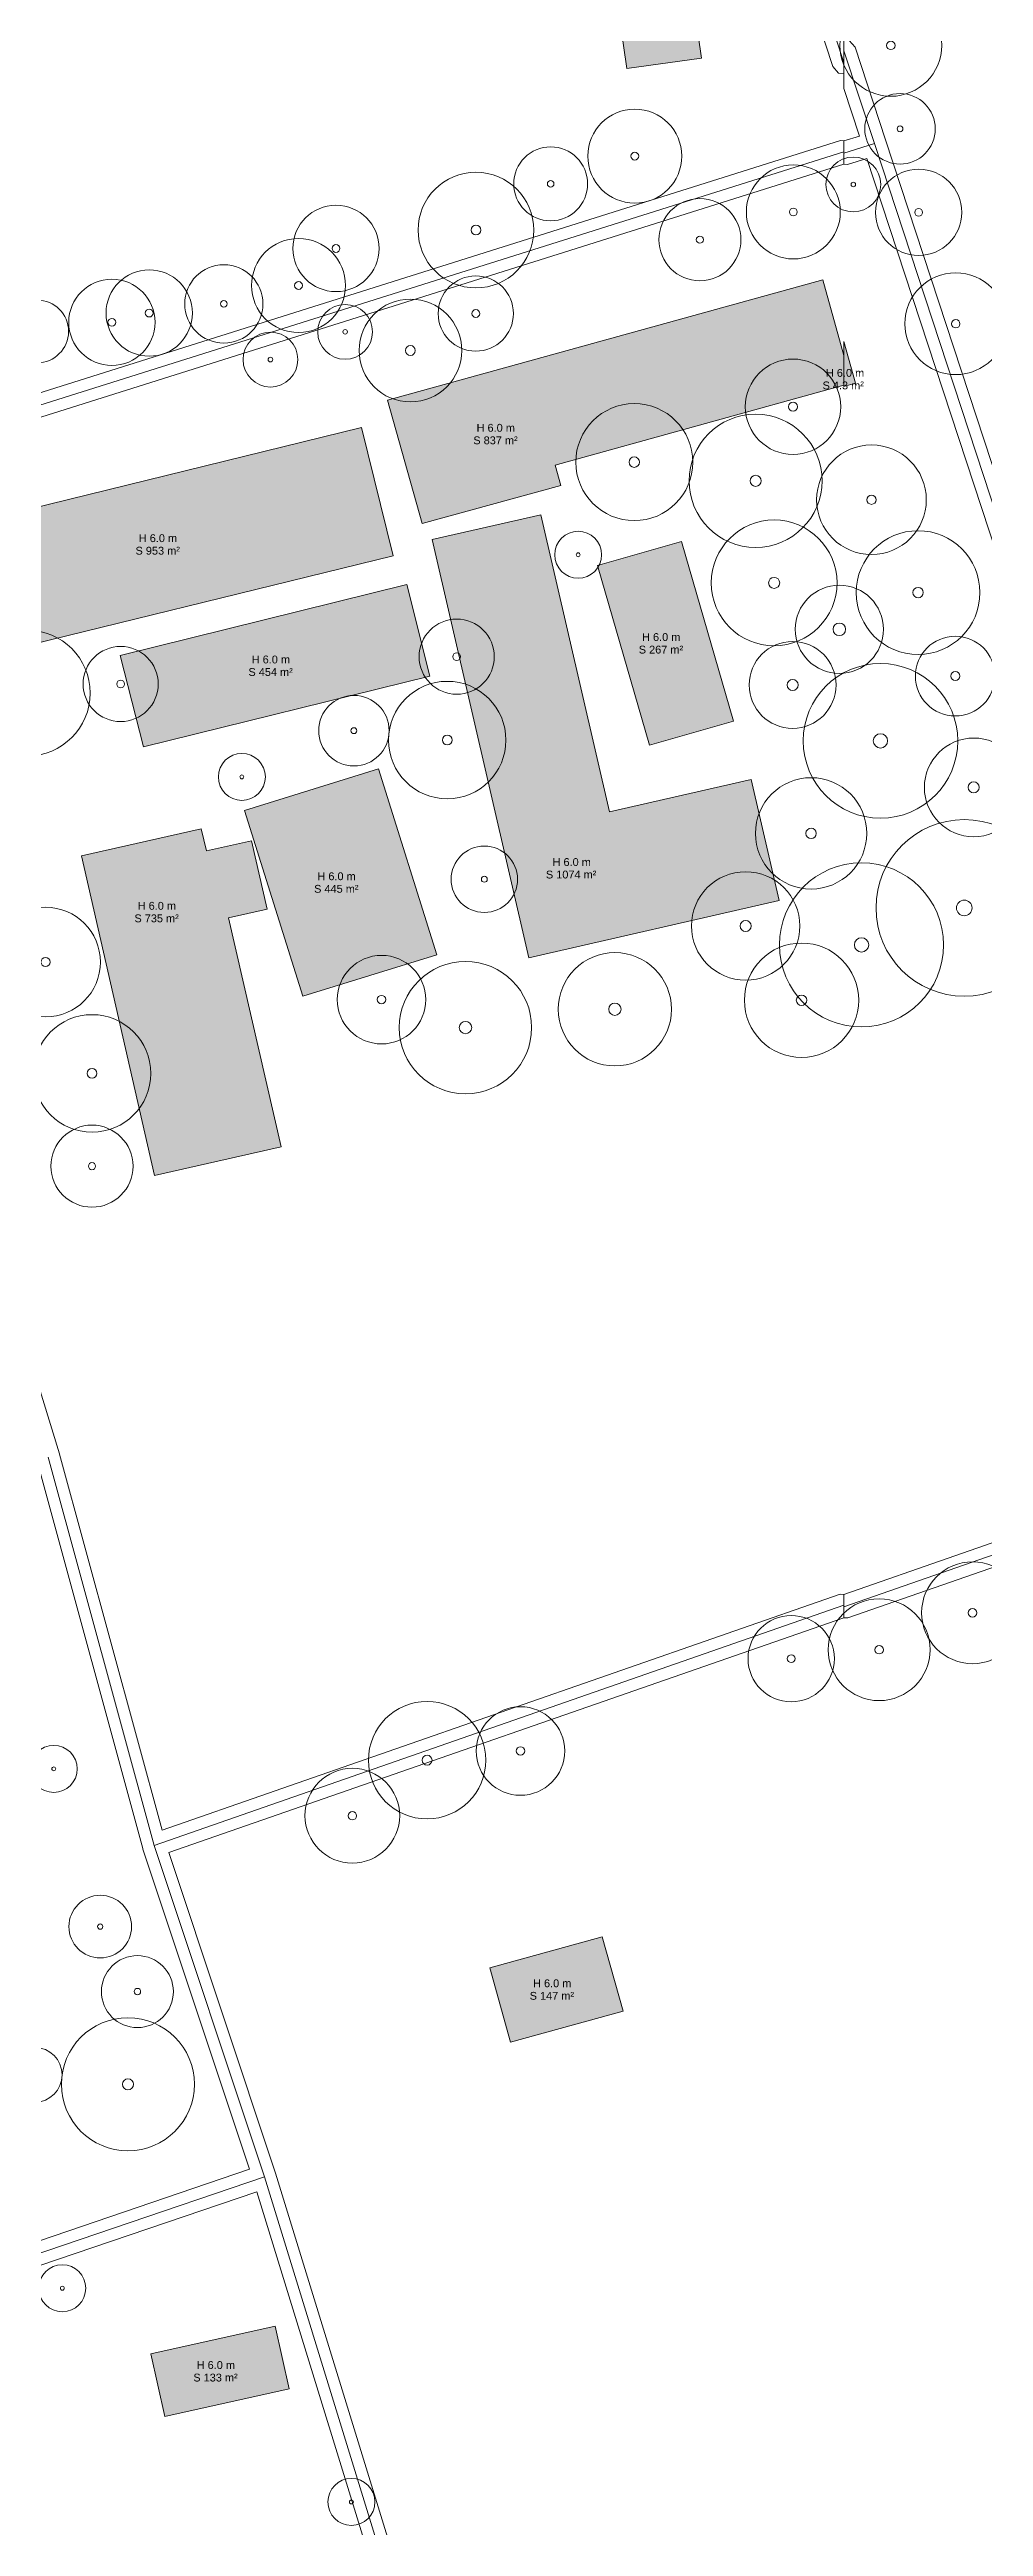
# Model space of a CAD drawing. Header units: metres. Extents: x 0 to 1612, y 0 to 1403.
# Drawn here: x 701.6 to 820.9, y 429.1 to 745.4 of the extents above; entities that cross this region are included whole.
import ezdxf

# ---------------------------------------------------------------- set-up
doc = ezdxf.new("R2010")
doc.units = ezdxf.units.M
doc.header["$MEASUREMENT"] = 0
for name, color, linetype, lineweight, true_color in [('TPX_BUILDING_AREAS_TEXT', 7, 'CONTINUOUS', 0, 0x000000), ('TPX_BUILDING_HEIGHTS_TEXT', 7, 'CONTINUOUS', 0, 0x000000), ('TPX_BUILDINGS', 7, 'CONTINUOUS', 0, 0x000000), ('TPX_BUILDINGS_HATCH', 7, 'CONTINUOUS', 0, 0xf0f0f0), ('TPX_ROADS_AXES', 7, 'CONTINUOUS', 0, 0x323232), ('TPX_ROADS_CONTOURS', 7, 'CONTINUOUS', 0, 0x646464), ('TPX_VEGETATION_TREES_INDIVIDUAL', 7, 'CONTINUOUS', 0, 0x136734)]:
    doc.layers.add(name, color=color, linetype=linetype, lineweight=lineweight, true_color=true_color)
doc.styles.add('TPX_TEXTE', font='arial.ttf')

# ---------------------------------------------------------------- blocks, each defined once
blk = doc.blocks.new('TREETR005_CR052')
at = {"layer": 'TPX_VEGETATION_TREES_INDIVIDUAL'}
for radius in [5.24, 0.458]:
    blk.add_circle((0, 0, 0.04), radius, dxfattribs=at)
blk = doc.blocks.new('TREETR004_CR046')
at = {"layer": 'TPX_VEGETATION_TREES_INDIVIDUAL'}
for radius in [4.59, 0.417]:
    blk.add_circle((0, 0, 0.04), radius, dxfattribs=at)
blk = doc.blocks.new('TREETR007_CR075')
at = {"layer": 'TPX_VEGETATION_TREES_INDIVIDUAL'}
for radius in [7.47, 0.667]:
    blk.add_circle((0, 0, 0.04), radius, dxfattribs=at)
blk = doc.blocks.new('TREETR003_CR035')
at = {"layer": 'TPX_VEGETATION_TREES_INDIVIDUAL'}
for radius in [3.5, 0.292]:
    blk.add_circle((0, 0, 0.04), radius, dxfattribs=at)
blk = doc.blocks.new('TREETR007_CR073')
at = {"layer": 'TPX_VEGETATION_TREES_INDIVIDUAL'}
for radius in [7.3, 0.667]:
    blk.add_circle((0, 0, 0.04), radius, dxfattribs=at)
blk = doc.blocks.new('TREETR005_CR048')
at = {"layer": 'TPX_VEGETATION_TREES_INDIVIDUAL'}
for radius in [4.8, 0.5]:
    blk.add_circle((0, 0, 0.04), radius, dxfattribs=at)
blk = doc.blocks.new('TREETR004_CR047')
at = {"layer": 'TPX_VEGETATION_TREES_INDIVIDUAL'}
for radius in [4.72, 0.417]:
    blk.add_circle((0, 0, 0.04), radius, dxfattribs=at)
blk = doc.blocks.new('TREETR006_CR074')
at = {"layer": 'TPX_VEGETATION_TREES_INDIVIDUAL'}
for radius in [7.39, 0.625]:
    blk.add_circle((0, 0, 0.04), radius, dxfattribs=at)
blk = doc.blocks.new('TREETR006_CR061')
at = {"layer": 'TPX_VEGETATION_TREES_INDIVIDUAL'}
for radius in [6.09, 0.583]:
    blk.add_circle((0, 0, 0.04), radius, dxfattribs=at)
blk = doc.blocks.new('TREETR005_CR061')
at = {"layer": 'TPX_VEGETATION_TREES_INDIVIDUAL'}
for radius in [6.05, 0.542]:
    blk.add_circle((0, 0, 0.04), radius, dxfattribs=at)
blk = doc.blocks.new('TREETR005_CR057')
at = {"layer": 'TPX_VEGETATION_TREES_INDIVIDUAL'}
for radius in [5.65, 0.542]:
    blk.add_circle((0, 0, 0.04), radius, dxfattribs=at)
blk = doc.blocks.new('TREETR004_CR050')
at = {"layer": 'TPX_VEGETATION_TREES_INDIVIDUAL'}
for radius in [5, 0.417]:
    blk.add_circle((0, 0, 0.04), radius, dxfattribs=at)
blk = doc.blocks.new('TREETR008_CR072')
at = {"layer": 'TPX_VEGETATION_TREES_INDIVIDUAL'}
for radius in [7.23, 0.792]:
    blk.add_circle((0, 0, 0.04), radius, dxfattribs=at)
blk = doc.blocks.new('TREETR006_CR066')
at = {"layer": 'TPX_VEGETATION_TREES_INDIVIDUAL'}
for radius in [6.56, 0.625]:
    blk.add_circle((0, 0, 0.04), radius, dxfattribs=at)
blk = doc.blocks.new('TREETR005_CR060')
at = {"layer": 'TPX_VEGETATION_TREES_INDIVIDUAL'}
for radius in [6, 0.5]:
    blk.add_circle((0, 0, 0.04), radius, dxfattribs=at)
blk = doc.blocks.new('TREETR008_CR085')
at = {"layer": 'TPX_VEGETATION_TREES_INDIVIDUAL'}
for radius in [8.45, 0.792]:
    blk.add_circle((0, 0, 0.04), radius, dxfattribs=at)
blk = doc.blocks.new('TREETR007_CR080')
at = {"layer": 'TPX_VEGETATION_TREES_INDIVIDUAL'}
for radius in [8.03, 0.708]:
    blk.add_circle((0, 0, 0.04), radius, dxfattribs=at)
blk = doc.blocks.new('TREETR007_CR071')
at = {"layer": 'TPX_VEGETATION_TREES_INDIVIDUAL'}
for radius in [7.11, 0.667]:
    blk.add_circle((0, 0, 0.04), radius, dxfattribs=at)
blk = doc.blocks.new('TREETR007_CR085')
at = {"layer": 'TPX_VEGETATION_TREES_INDIVIDUAL'}
for radius in [8.5, 0.708]:
    blk.add_circle((0, 0, 0.04), radius, dxfattribs=at)
blk = doc.blocks.new('TREETR006_CR070')
at = {"layer": 'TPX_VEGETATION_TREES_INDIVIDUAL'}
for radius in [7, 0.583]:
    blk.add_circle((0, 0, 0.04), radius, dxfattribs=at)
blk = doc.blocks.new('TREETR004_CR045')
at = {"layer": 'TPX_VEGETATION_TREES_INDIVIDUAL'}
for radius in [4.5, 0.375]:
    blk.add_circle((0, 0, 0.04), radius, dxfattribs=at)
blk = doc.blocks.new('TREETR006_CR075')
at = {"layer": 'TPX_VEGETATION_TREES_INDIVIDUAL'}
for radius in [7.5, 0.625]:
    blk.add_circle((0, 0, 0.04), radius, dxfattribs=at)
blk = doc.blocks.new('TREETR003_CR030')
at = {"layer": 'TPX_VEGETATION_TREES_INDIVIDUAL'}
for radius in [3, 0.25]:
    blk.add_circle((0, 0, 0.04), radius, dxfattribs=at)
blk = doc.blocks.new('TREETR007_CR069')
at = {"layer": 'TPX_VEGETATION_TREES_INDIVIDUAL'}
for radius in [6.92, 0.708]:
    blk.add_circle((0, 0, 0.04), radius, dxfattribs=at)
blk = doc.blocks.new('TREETR003_CR040')
at = {"layer": 'TPX_VEGETATION_TREES_INDIVIDUAL'}
for radius in [4, 0.333]:
    blk.add_circle((0, 0, 0.04), radius, dxfattribs=at)
blk = doc.blocks.new('TREETR005_CR055')
at = {"layer": 'TPX_VEGETATION_TREES_INDIVIDUAL'}
for radius in [5.51, 0.5]:
    blk.add_circle((0, 0, 0.04), radius, dxfattribs=at)
blk = doc.blocks.new('TREETR008_CR056')
at = {"layer": 'TPX_VEGETATION_TREES_INDIVIDUAL'}
for radius in [5.63, 0.792]:
    blk.add_circle((0, 0, 0.04), radius, dxfattribs=at)
blk = doc.blocks.new('TREETR004_CR042')
at = {"layer": 'TPX_VEGETATION_TREES_INDIVIDUAL'}
for radius in [4.24, 0.375]:
    blk.add_circle((0, 0, 0.04), radius, dxfattribs=at)
blk = doc.blocks.new('TREETR007_CR056')
at = {"layer": 'TPX_VEGETATION_TREES_INDIVIDUAL'}
for radius in [5.55, 0.708]:
    blk.add_circle((0, 0, 0.04), radius, dxfattribs=at)
blk = doc.blocks.new('TREETR010_CR113')
at = {"layer": 'TPX_VEGETATION_TREES_INDIVIDUAL'}
for radius in [11.27, 1]:
    blk.add_circle((0, 0, 0.04), radius, dxfattribs=at)
blk = doc.blocks.new('TREETR005_CR065')
at = {"layer": 'TPX_VEGETATION_TREES_INDIVIDUAL'}
for radius in [6.5, 0.542]:
    blk.add_circle((0, 0, 0.04), radius, dxfattribs=at)
blk = doc.blocks.new('TREETR009_CR099')
at = {"layer": 'TPX_VEGETATION_TREES_INDIVIDUAL'}
for radius in [9.87, 0.917]:
    blk.add_circle((0, 0, 0.04), radius, dxfattribs=at)
blk = doc.blocks.new('TREETR007_CR079')
at = {"layer": 'TPX_VEGETATION_TREES_INDIVIDUAL'}
for radius in [7.9, 0.667]:
    blk.add_circle((0, 0, 0.04), radius, dxfattribs=at)
blk = doc.blocks.new('TREETR007_CR063')
at = {"layer": 'TPX_VEGETATION_TREES_INDIVIDUAL'}
for radius in [6.3, 0.708]:
    blk.add_circle((0, 0, 0.04), radius, dxfattribs=at)
blk = doc.blocks.new('TREETR006_CR051')
at = {"layer": 'TPX_VEGETATION_TREES_INDIVIDUAL'}
for radius in [5.09, 0.583]:
    blk.add_circle((0, 0, 0.04), radius, dxfattribs=at)
blk = doc.blocks.new('TREETR009_CR105')
at = {"layer": 'TPX_VEGETATION_TREES_INDIVIDUAL'}
for radius in [10.48, 0.917]:
    blk.add_circle((0, 0, 0.04), radius, dxfattribs=at)

msp = doc.modelspace()

# ---------------------------------------------------------------- hatches: boundary and pattern name
at = {"layer": 'TPX_BUILDINGS_HATCH'}
for points in [[(782.12, 763.42), (772.59, 762.07), (775.33, 742.93), (784.87, 744.27), (782.12, 763.42)], [(800.37, 715.96), (744.79, 700.6), (749.21, 684.84), (766.9, 689.72), (766.17, 692.31), (803.07, 702.5), (803.07, 706.31), (800.37, 715.96)], [(803.07, 708.07), (803.07, 702.33), (804.56, 702.75), (803.07, 708.07)], [(741.43, 697.09), (686.49, 683.63), (690.56, 667.27), (745.49, 680.74), (741.43, 697.09)], [(764.34, 685.97), (750.47, 682.8), (762.83, 629.41), (794.8, 636.7), (791.22, 652.16), (773.11, 648.02), (764.34, 685.97)], [(782.3, 682.56), (771.57, 679.5), (778.22, 656.54), (788.94, 659.6), (782.3, 682.56)], [(747.23, 677.06), (710.65, 668.02), (713.59, 656.32), (750.16, 665.36), (747.23, 677.06)], [(743.63, 653.53), (726.52, 648.23), (733.97, 624.49), (751.07, 629.79), (743.63, 653.53)], [(720.99, 645.85), (705.69, 642.4), (715.02, 601.6), (731.17, 605.25), (724.48, 634.51), (729.4, 635.62), (727.41, 644.34), (721.64, 643.04), (720.99, 645.85)], [(772.2, 504.41), (757.82, 500.45), (760.46, 490.94), (774.85, 494.9), (772.2, 504.41)], [(730.42, 454.68), (714.53, 451.17), (716.33, 443.17), (732.22, 446.68), (730.42, 454.68)]]:
    msp.add_hatch(color=256, dxfattribs=at).paths.add_polyline_path(points)

# ---------------------------------------------------------------- linework, layer by layer
at = {"layer": 'TPX_BUILDINGS', "elevation": 0.04}
for points in [[(782.12, 763.42), (772.59, 762.07), (775.33, 742.93), (784.87, 744.27)], [(800.37, 715.96), (744.79, 700.6), (749.21, 684.84), (766.9, 689.72), (766.17, 692.31), (803.07, 702.5), (803.07, 706.31)], [(803.07, 708.07), (803.07, 702.33), (804.56, 702.75)], [(741.43, 697.09), (686.49, 683.63), (690.56, 667.27), (745.49, 680.74)], [(764.34, 685.97), (750.47, 682.8), (762.83, 629.41), (794.8, 636.7), (791.22, 652.16), (773.11, 648.02)], [(782.3, 682.56), (771.57, 679.5), (778.22, 656.54), (788.94, 659.6)], [(747.23, 677.06), (710.65, 668.02), (713.59, 656.32), (750.16, 665.36)], [(743.63, 653.53), (726.52, 648.23), (733.97, 624.49), (751.07, 629.79)], [(720.99, 645.85), (705.69, 642.4), (715.02, 601.6), (731.17, 605.25), (724.48, 634.51), (729.4, 635.62), (727.41, 644.34), (721.64, 643.04)], [(772.2, 504.41), (757.82, 500.45), (760.46, 490.94), (774.85, 494.9)], [(730.42, 454.68), (714.53, 451.17), (716.33, 443.17), (732.22, 446.68)]]:
    msp.add_lwpolyline(points, close=True, dxfattribs=at)
at = {"layer": 'TPX_ROADS_AXES', "elevation": 0.03}
for points in [[(803.07, 743.69), (762.71, 866.5)], [(806.96, 733.35), (803.07, 745.19)], [(803.07, 732.31), (663.7, 688.44)], [(806.96, 733.35), (803.07, 732.12)], [(861.63, 566.91), (806.96, 733.35)], [(861.63, 566.91), (803.07, 546.54)], [(701.43, 565.64), (714.96, 516.08)], [(803.07, 546.74), (714.96, 516.08)], [(714.96, 516.08), (729.05, 473.78)], [(690.44, 460.65), (729.05, 473.78)], [(729.05, 473.78), (803.07, 233.32)]]:
    msp.add_lwpolyline(points, dxfattribs=at)
at = {"layer": 'TPX_ROADS_CONTOURS', "elevation": 0.03}
for points in [[(761.75, 864.62), (801.64, 743.22), (802.39, 742.35), (803.07, 742.3), (803.07, 748.49)], [(803.07, 238.42), (730.48, 474.22), (730.47, 474.25), (716.85, 515.15), (803.07, 545.15), (803.07, 548.13), (802.58, 548.15), (715.98, 518.02), (702.88, 566.04), (702.86, 566.08), (665.57, 687.45), (803.07, 730.73), (803.07, 733.7), (802.62, 733.74), (664.69, 690.32), (624.47, 821.1)], [(1144.59, 657.36), (862.59, 568.79), (808.39, 733.82), (804.49, 745.65), (803.75, 746.52), (803.07, 746.58), (803.07, 740.38), (805.06, 734.32), (803.07, 733.69), (803.07, 730.73), (803.52, 730.69), (806, 731.47), (859.74, 567.84), (803.07, 548.13), (803.07, 545.15), (803.56, 545.12), (860.63, 564.98), (948.59, 266.46)], [(592.19, 428.05), (597.55, 429.92), (690.89, 459.22), (690.93, 459.23), (728.07, 471.86), (801.64, 232.88)]]:
    msp.add_lwpolyline(points, dxfattribs=at)
msp.add_lwpolyline([(663.76, 551.63), (700.4, 563.72), (713.51, 515.68), (713.53, 515.6), (727.15, 474.72), (691.42, 462.57)], close=True, dxfattribs=at)

# ---------------------------------------------------------------- block references
at = {"layer": 'TPX_VEGETATION_TREES_INDIVIDUAL'}
for name, p in [('TREETR005_CR065', (809.05, 745.9, 0.04)), ('TREETR005_CR060', (776.35, 731.76, 0.04)), ('TREETR004_CR045', (810.23, 735.24, 0.04)), ('TREETR004_CR047', (765.61, 728.22, 0.04)), ('TREETR005_CR060', (796.6, 724.63, 0.04)), ('TREETR003_CR035', (804.26, 728.14, 0.04)), ('TREETR006_CR074', (756.07, 722.32, 0.04)), ('TREETR005_CR055', (812.6, 724.58, 0.04)), ('TREETR005_CR055', (738.19, 719.97, 0.04)), ('TREETR005_CR052', (784.67, 721.09, 0.04)), ('TREETR005_CR060', (733.41, 715.24, 0.04)), ('TREETR004_CR050', (723.87, 712.89, 0.04)), ('TREETR005_CR055', (709.57, 710.54, 0.04)), ('TREETR005_CR055', (714.34, 711.72, 0.04)), ('TREETR005_CR048', (756.05, 711.66, 0.04)), ('TREETR005_CR065', (817.34, 710.36, 0.04)), ('TREETR003_CR040', (700.03, 709.37, 0.04)), ('TREETR003_CR035', (739.36, 709.32, 0.04)), ('TREETR006_CR066', (747.7, 706.94, 0.04)), ('TREETR003_CR035', (729.82, 705.78, 0.04)), ('TREETR006_CR061', (796.56, 699.76, 0.04)), ('TREETR007_CR075', (776.29, 692.69, 0.04)), ('TREETR007_CR085', (791.78, 690.3, 0.04)), ('TREETR006_CR070', (806.58, 687.88, 0.04)), ('TREETR003_CR030', (769.12, 680.86, 0.04)), ('TREETR007_CR080', (794.15, 677.27, 0.04)), ('TREETR007_CR079', (812.53, 676.03, 0.04)), ('TREETR008_CR056', (802.48, 671.34, 0.04)), ('TREETR007_CR080', (698.77, 663.2, 0.04)), ('TREETR005_CR048', (753.61, 667.85, 0.04)), ('TREETR006_CR051', (817.28, 665.37, 0.04)), ('TREETR005_CR048', (710.69, 664.36, 0.04)), ('TREETR007_CR056', (796.51, 664.24, 0.04)), ('TREETR006_CR075', (752.4, 657.2, 0.04)), ('TREETR009_CR099', (807.73, 657.1, 0.04)), ('TREETR004_CR045', (740.48, 658.4, 0.04)), ('TREETR003_CR030', (726.17, 652.5, 0.04)), ('TREETR007_CR063', (819.64, 651.16, 0.04)), ('TREETR007_CR071', (798.87, 645.29, 0.04)), ('TREETR010_CR113', (818.43, 635.77, 0.04)), ('TREETR004_CR042', (757.14, 639.43, 0.04)), ('TREETR007_CR069', (790.51, 633.47, 0.04)), ('TREETR009_CR105', (805.31, 631.05, 0.04)), ('TREETR006_CR070', (701.1, 628.86, 0.04)), ('TREETR005_CR057', (744.01, 624.06, 0.04)), ('TREETR008_CR072', (773.81, 622.83, 0.04)), ('TREETR007_CR073', (797.65, 623.98, 0.04)), ('TREETR008_CR085', (754.73, 620.49, 0.04)), ('TREETR006_CR075', (707.04, 614.64, 0.04)), ('TREETR005_CR052', (707.03, 602.8, 0.04)), ('TREETR005_CR065', (819.49, 545.78, 0.04)), ('TREETR005_CR065', (807.56, 541.06, 0.04)), ('TREETR005_CR055', (796.33, 539.92, 0.04)), ('TREETR006_CR075', (749.83, 526.96, 0.04)), ('TREETR005_CR057', (761.75, 528.13, 0.04)), ('TREETR003_CR030', (702.15, 525.85, 0.04)), ('TREETR005_CR061', (740.28, 519.87, 0.04)), ('TREETR003_CR040', (708.08, 505.71, 0.04)), ('TREETR004_CR046', (712.83, 497.41, 0.04)), ('TREETR007_CR085', (711.62, 485.58, 0.04)), ('TREETR003_CR035', (699.71, 486.78, 0.04)), ('TREETR003_CR030', (703.24, 459.54, 0.04)), ('TREETR003_CR030', (740.16, 432.25, 0.04))]:
    msp.add_blockref(name, p, dxfattribs=at)

# ---------------------------------------------------------------- texts
at = {"layer": 'TPX_BUILDING_AREAS_TEXT', "style": 'TPX_TEXTE'}
for s, p in [('S 4.3 m²', (800.33, 701.98, 0.05)), ('S 837 m²', (755.73, 694.97, 0.05)), ('S 953 m²', (712.59, 680.88, 0.05)), ('S 267 m²', (776.86, 668.25, 0.05)), ('S 454 m²', (727.01, 665.39, 0.05)), ('S 1074 m²', (765, 639.53, 0.05)), ('S 445 m²', (735.4, 637.71, 0.05)), ('S 735 m²', (712.45, 633.94, 0.05)), ('S 147 m²', (762.93, 496.37, 0.05)), ('S 133 m²', (719.97, 447.63, 0.05))]:
    msp.add_text(s, height=1, dxfattribs=at).set_placement(p)
at = {"layer": 'TPX_BUILDING_HEIGHTS_TEXT', "style": 'TPX_TEXTE'}
for p in [(800.76, 703.58, 0.05), (756.15, 696.57, 0.05), (713.01, 682.48, 0.05), (777.28, 669.85, 0.05), (727.43, 666.99, 0.05), (765.85, 641.13, 0.05), (735.82, 639.31, 0.05), (712.87, 635.54, 0.05), (763.36, 497.97, 0.05), (720.4, 449.23, 0.05)]:
    msp.add_text('H 6.0 m', height=1, dxfattribs=at).set_placement(p)

doc.saveas('drawing.dxf')
